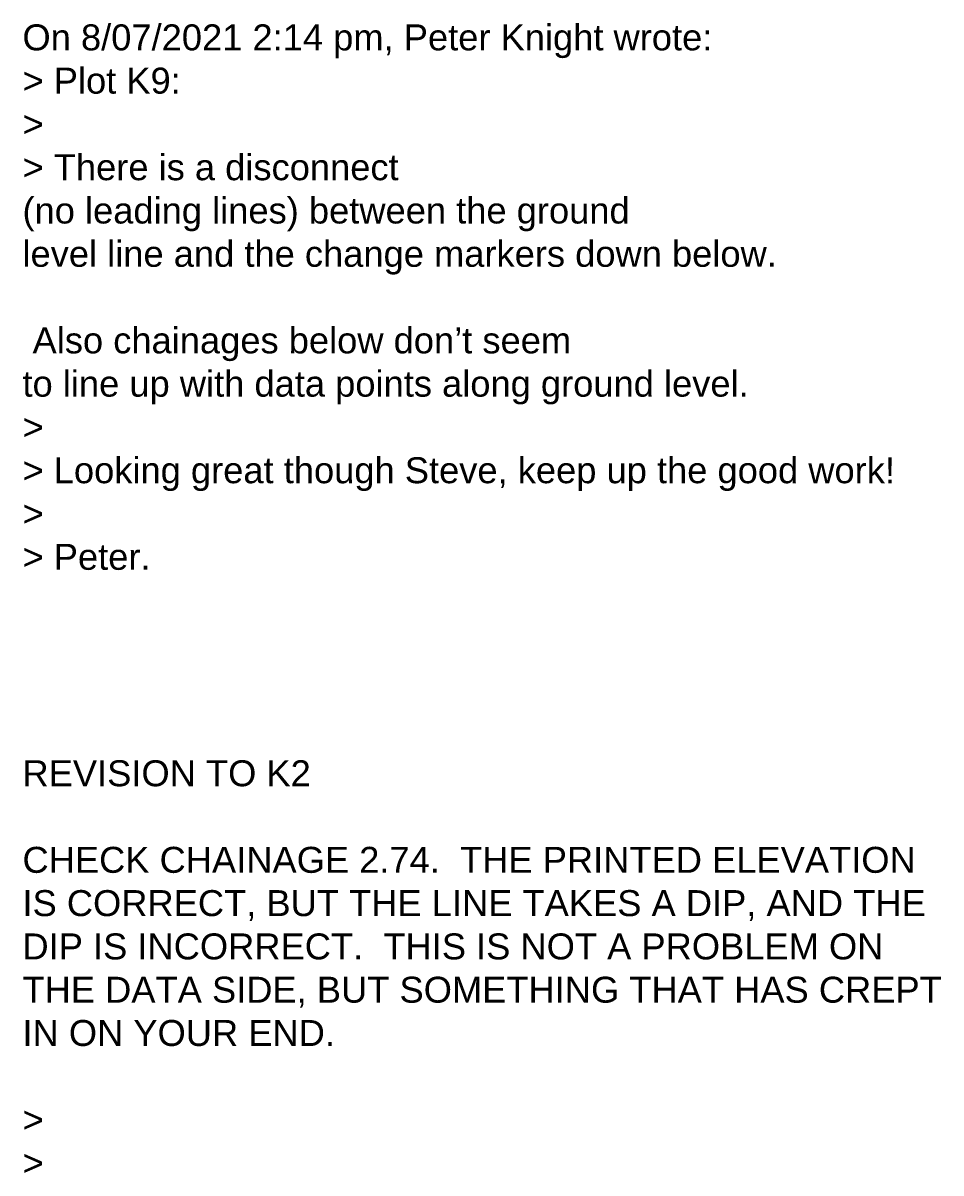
# Model space of a CAD drawing. Header units: millimetres. Extents: x -16976375 to 13046302109, y -19137686871 to 1424964600.
# Drawn here: x -13773345 to -12271027, y 5142059 to 7024884 of the extents above; entities that cross this region are included whole.
import ezdxf

# ---------------------------------------------------------------- set-up
doc = ezdxf.new("R2010")
doc.units = ezdxf.units.MM
doc.layers.get('0').update_dxf_attribs({"lineweight": 0})
doc.styles.get("Standard").update_dxf_attribs({"font": 'arial.ttf'})

msp = doc.modelspace()

# ---------------------------------------------------------------- texts
at = {"color": 2, "true_color": 0xf1eb1f, "insert": (-13774244.413, 7022621.251), "char_height": 42515.203935, "width": 1518313.26438, "attachment_point": 1}
msp.add_mtext('On 8/07/2021 2:14 pm, Peter Knight wrote:\\P> Plot K9:\\P>\\P> There is a disconnect \\P(no leading lines) between the ground \\Plevel line and the change markers down below. \\P\\P Also chainages below don’t seem \\Pto line up with data points along ground level.\\P>\\P> Looking great though Steve, keep up the good work!\\P>\\P> Peter.\\P\\P\\P\\P\\PREVISION TO K2\\P\\PCHECK CHAINAGE 2.74.  THE PRINTED ELEVATION IS CORRECT, BUT THE LINE TAKES A DIP, AND THE DIP IS INCORRECT.  THIS IS NOT A PROBLEM ON THE DATA SIDE, BUT SOMETHING THAT HAS CREPT IN ON YOUR END.\\P\\P>\\P>', dxfattribs=at)

doc.saveas('drawing.dxf')
